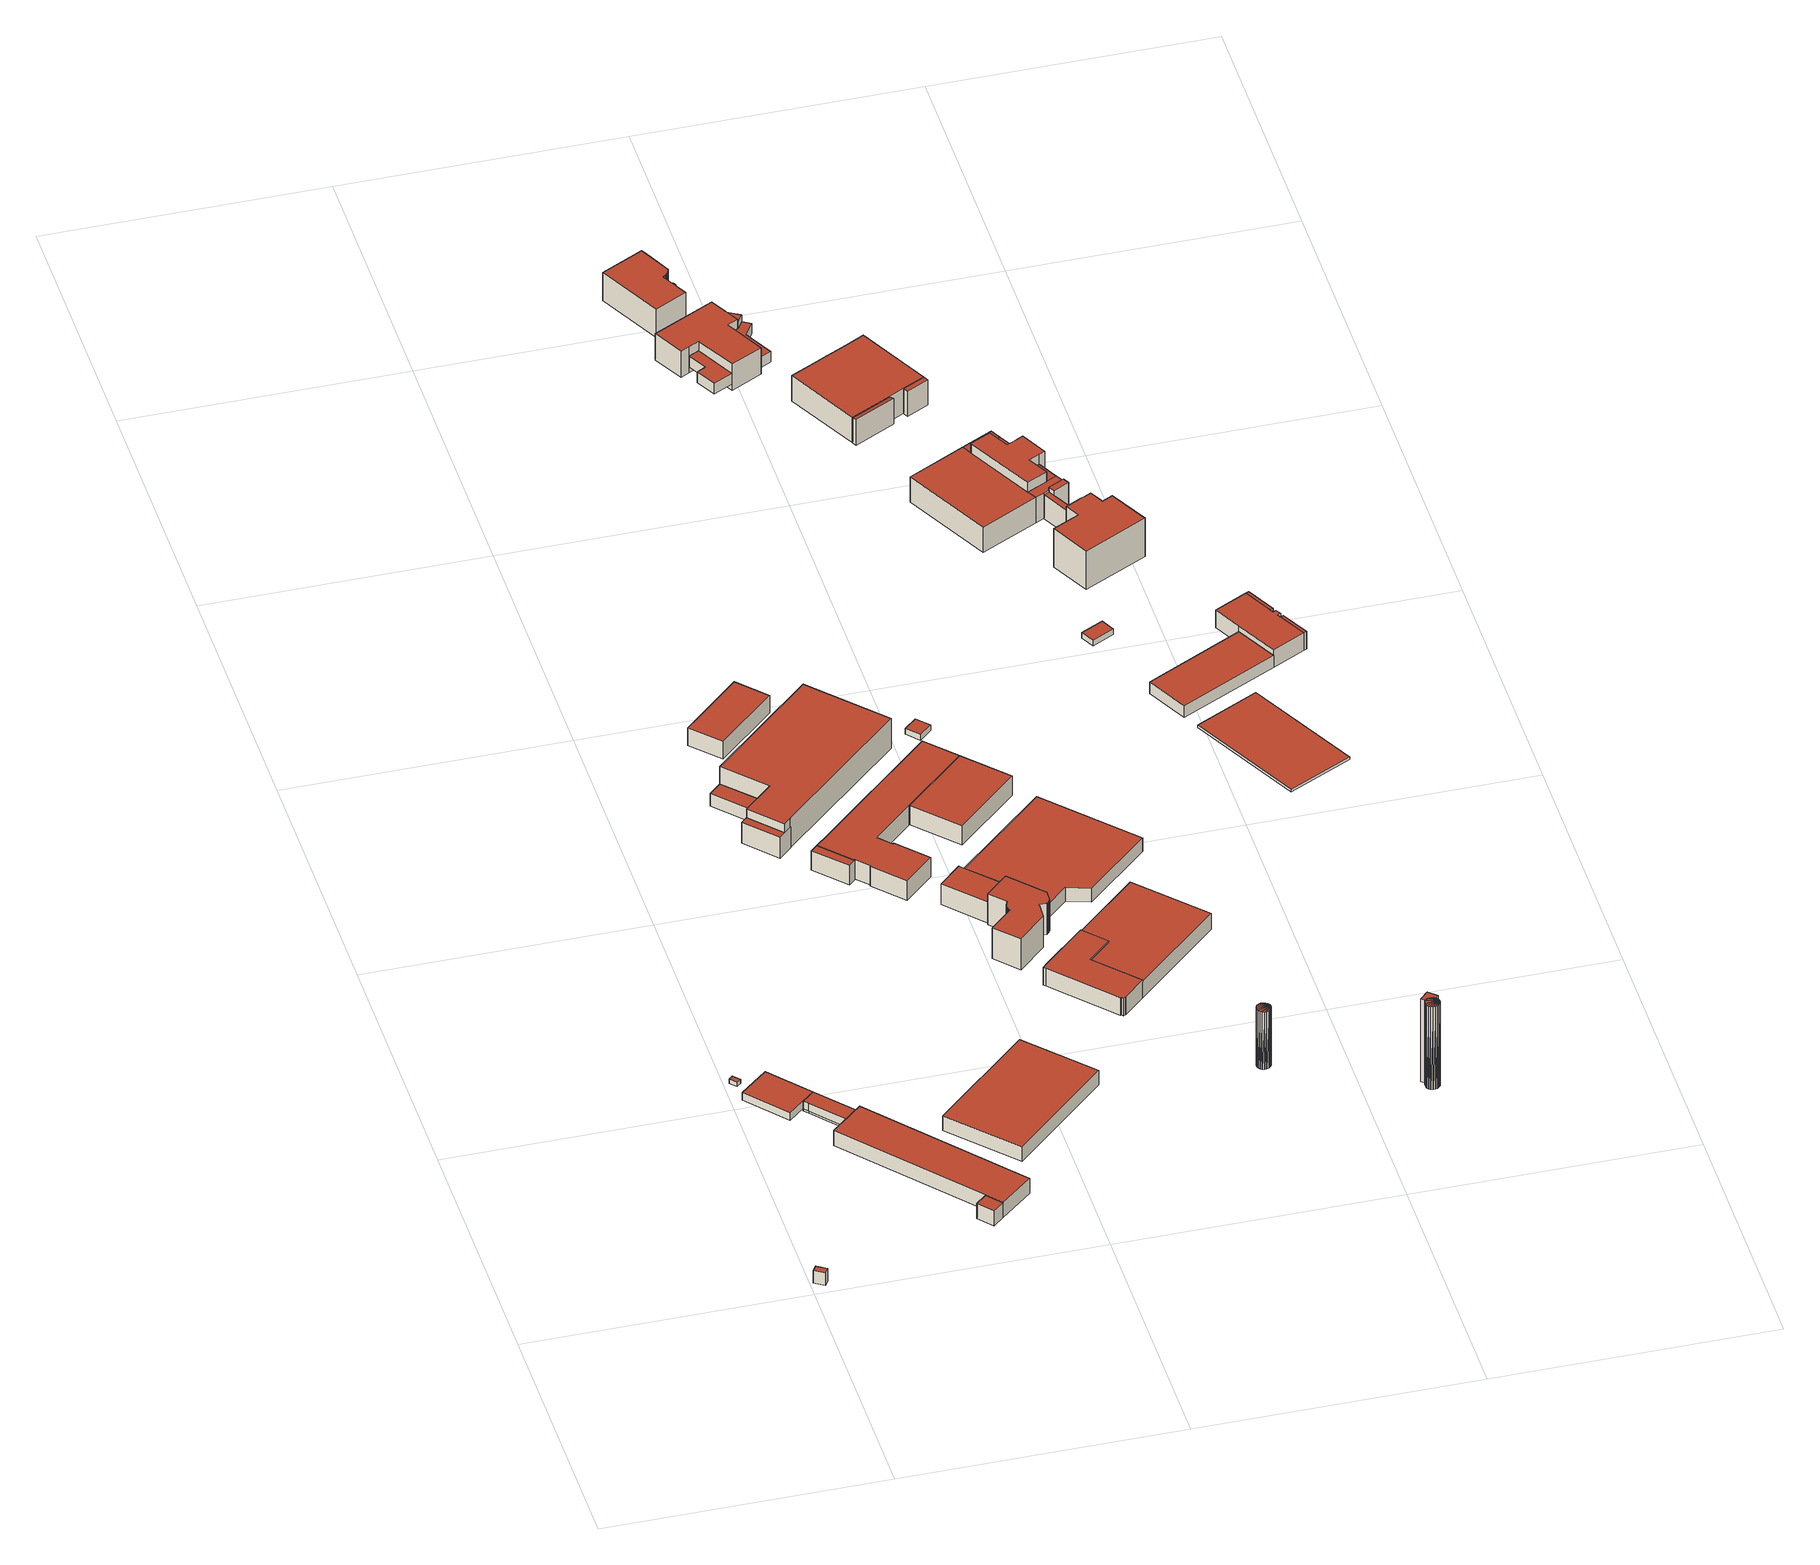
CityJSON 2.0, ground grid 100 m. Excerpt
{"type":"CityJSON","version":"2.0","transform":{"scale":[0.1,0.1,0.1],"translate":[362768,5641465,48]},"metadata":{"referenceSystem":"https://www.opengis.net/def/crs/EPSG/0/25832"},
"CityObjects":{
"building1":{"type":"Building","attributes":{"Geometrietyp2DReferenz":"3000","Gemeindeschluessel":"05315000","function":"31001_2000","roofType":"1000","measuredHeight":5.19,"storeysAboveGround":1},"address":[{"country":"Germany","locality":"Köln","thoroughfareNumber":"3","thoroughfareName":"August-Horch-Str."}],"geometry":[{"type":"Solid","lod":"2","boundaries":[[[[0,1,2,3]],[[4,5,1,0]],[[6,7,5,4]],[[3,2,7,6]],[[4,0,3,6]],[[1,5,7,2]]]],"semantics":{"surfaces":[{"type":"WallSurface"},{"type":"RoofSurface"},{"type":"GroundSurface"}],"values":[[0,0,0,0,1,2]]}}]},
"building2":{"type":"Building","attributes":{"Geometrietyp2DReferenz":"3000","Gemeindeschluessel":"05315000","function":"31001_2523","roofType":"1000","measuredHeight":1.72},"address":[{"country":"Germany","locality":"Köln","thoroughfareNumber":"3","thoroughfareName":"August-Horch-Str."}],"geometry":[{"type":"Solid","lod":"2","boundaries":[[[[8,9,10,11]],[[12,13,9,8]],[[14,15,13,12]],[[11,10,15,14]],[[12,8,11,14]],[[9,13,15,10]]]],"semantics":{"surfaces":[{"type":"WallSurface"},{"type":"RoofSurface"},{"type":"GroundSurface"}],"values":[[0,0,0,0,1,2]]}}]},
"building3":{"type":"Building","attributes":{"Geometrietyp2DReferenz":"3000","Gemeindeschluessel":"05315000","function":"31001_2020","roofType":"1000","measuredHeight":3.21,"storeysAboveGround":1},"address":[{"country":"Germany","locality":"Köln","thoroughfareNumber":"3","thoroughfareName":"August-Horch-Str."}],"geometry":[{"type":"Solid","lod":"2","boundaries":[[[[16,17,18,19]],[[20,21,17,16]],[[22,23,21,20]],[[24,25,23,22]],[[19,18,25,24]],[[22,20,16,19,24]],[[17,21,23,25,18]]]],"semantics":{"surfaces":[{"type":"WallSurface"},{"type":"RoofSurface"},{"type":"GroundSurface"}],"values":[[0,0,0,0,0,1,2]]}}]},
"building4":{"type":"Building","attributes":{"Geometrietyp2DReferenz":"3000","Gemeindeschluessel":"05315000","function":"51009_1610","roofType":"1000","measuredHeight":3.18},"geometry":[{"type":"Solid","lod":"2","boundaries":[[[[26,27,17,16]],[[28,29,27,26]],[[30,31,29,28]],[[20,21,31,30]],[[16,17,21,20]],[[30,28,26,16,20]],[[27,29,31,21,17]]]],"semantics":{"surfaces":[{"type":"WallSurface"},{"type":"RoofSurface"},{"type":"GroundSurface"}],"values":[[0,0,0,0,0,1,2]]}}]},
"building5":{"type":"Building","attributes":{"Gemeindeschluessel":"05315000","Geometrietyp2DReferenz":"3000","function":"31001_2143"},"address":[{"country":"Germany","locality":"Köln","thoroughfareNumber":"3","thoroughfareName":"August-Horch-Str."}],"children":["building5-1","building5-2","building5-3"]},
"building5-1":{"type":"BuildingPart","attributes":{"roofType":"1000","measuredHeight":6.26,"storeysAboveGround":1},"parents":["building5"],"geometry":[{"type":"MultiSurface","lod":"2","boundaries":[[[32,33,34,35]],[[36,37,38,39]],[[40,41,37,36]],[[35,34,42,43]],[[40,36,39,32,35,43]],[[33,38,37,41,42,34]],[[32,39,26,28]],[[38,33,28,26]],[[40,43,44,45]],[[42,41,45,44]]],"semantics":{"surfaces":[{"type":"WallSurface"},{"type":"RoofSurface"},{"type":"GroundSurface"},{"type":"ClosureSurface"}],"values":[0,0,0,0,1,2,0,3,0,3]}}]},
"building5-2":{"type":"BuildingPart","attributes":{"roofType":"1000","measuredHeight":4.04,"storeysAboveGround":1},"parents":["building5"],"geometry":[{"type":"Solid","lod":"2","boundaries":[[[[20,46,47,30]],[[16,48,46,20]],[[26,38,48,16]],[[30,47,33,28]],[[26,16,20,30,28]],[[46,48,38,33,47]],[[26,28,33,38]]]],"semantics":{"surfaces":[{"type":"WallSurface"},{"type":"RoofSurface"},{"type":"GroundSurface"},{"type":"ClosureSurface"}],"values":[[0,0,0,0,1,2,3]]}}]},
"building5-3":{"type":"BuildingPart","attributes":{"roofType":"1000","measuredHeight":6.13,"storeysAboveGround":1},"parents":["building5"],"geometry":[{"type":"Solid","lod":"2","boundaries":[[[[44,42,49,50]],[[51,52,41,45]],[[50,49,52,51]],[[45,44,50,51]],[[42,41,52,49]],[[44,45,41,42]]]],"semantics":{"surfaces":[{"type":"WallSurface"},{"type":"RoofSurface"},{"type":"GroundSurface"},{"type":"ClosureSurface"}],"values":[[0,0,0,1,2,3]]}}]},
"building6":{"type":"Building","attributes":{"Geometrietyp2DReferenz":"3000","Gemeindeschluessel":"05315000","function":"31001_2010","roofType":"9999","measuredHeight":6,"storeysAboveGround":1},"address":[{"country":"Germany","locality":"Köln","thoroughfareNumber":"1","thoroughfareName":"August-Horch-Str."}],"geometry":[{"type":"Solid","lod":"2","boundaries":[[[[53,54,55,56]],[[54,57,58,55]],[[53,59,57,54]],[[56,60,59,53]],[[55,58,60,56]],[[57,59,60,58]]]],"semantics":{"surfaces":[{"type":"RoofSurface"},{"type":"WallSurface"},{"type":"GroundSurface"}],"values":[[0,1,1,1,1,2]]}}]},
"building7":{"type":"Building","attributes":{"Geometrietyp2DReferenz":"3000","Gemeindeschluessel":"05315000","function":"51009_1610","roofType":"1000","measuredHeight":5.2},"geometry":[{"type":"Solid","lod":"2","boundaries":[[[[61,62,63,64]],[[65,66,62,61]],[[67,68,66,65]],[[64,63,68,67]],[[65,61,64,67]],[[62,66,68,63]]]],"semantics":{"surfaces":[{"type":"WallSurface"},{"type":"RoofSurface"},{"type":"GroundSurface"}],"values":[[0,0,0,0,1,2]]}}]},
"building8":{"type":"Building","attributes":{"Geometrietyp2DReferenz":"3000","Gemeindeschluessel":"05315000","function":"31001_2010","roofType":"1000","measuredHeight":7.33,"storeysAboveGround":2},"address":[{"country":"Germany","locality":"Köln","thoroughfareNumber":"6a","thoroughfareName":"August-Horch-Str."}],"geometry":[{"type":"Solid","lod":"2","boundaries":[[[[69,70,71,72]],[[73,74,70,69]],[[75,76,74,73]],[[72,71,76,75]],[[73,69,72,75]],[[70,74,76,71]]]],"semantics":{"surfaces":[{"type":"WallSurface"},{"type":"RoofSurface"},{"type":"GroundSurface"}],"values":[[0,0,0,0,1,2]]}}]},
"building9":{"type":"Building","attributes":{"Gemeindeschluessel":"05315000","Geometrietyp2DReferenz":"3000","function":"31001_2050"},"address":[{"country":"Germany","locality":"Köln","thoroughfareNumber":"6","thoroughfareName":"August-Horch-Str."}],"children":["building9-1","building9-2"]},
"building9-1":{"type":"BuildingPart","attributes":{"roofType":"1000","measuredHeight":12.37,"storeysAboveGround":3},"parents":["building9"],"geometry":[{"type":"MultiSurface","lod":"2","boundaries":[[[77,62,78,79]],[[80,63,62,77]],[[81,82,63,80]],[[83,84,82,81]],[[85,86,84,83]],[[85,83,81,80,77,79,87,88]],[[78,62,63,82,84,86,89,90]],[[91,92,78,90]],[[87,79,93,94]],[[94,93,92,91]],[[95,96,89,86]],[[85,88,97,98]],[[98,97,96,95]],[[96,91,90,89]],[[88,87,94,97]],[[97,94,91,96]]],"semantics":{"surfaces":[{"type":"WallSurface"},{"type":"RoofSurface"},{"type":"GroundSurface"},{"type":"ClosureSurface"}],"values":[0,0,0,0,0,1,2,0,0,3,0,0,3,0,0,3]}}]},
"building9-2":{"type":"BuildingPart","attributes":{"roofType":"1000","measuredHeight":8.78,"storeysAboveGround":3},"address":[{"country":"Germany","locality":"Köln","thoroughfareNumber":"6","thoroughfareName":"August-Horch-Str."}],"parents":["building9"],"geometry":[{"type":"Solid","lod":"2","boundaries":[[[[99,100,95,98]],[[101,102,100,99]],[[103,104,102,101]],[[93,92,104,103]],[[101,99,98,97,94,93,103]],[[91,96,95,100,102,104,92]],[[93,94,91,92]],[[94,97,96,91]],[[97,98,95,96]]]],"semantics":{"surfaces":[{"type":"WallSurface"},{"type":"RoofSurface"},{"type":"GroundSurface"},{"type":"ClosureSurface"}],"values":[[0,0,0,0,1,2,3,3,3]]}}]},
"building10":{"type":"Building","attributes":{"Gemeindeschluessel":"05315000","Geometrietyp2DReferenz":"3000","function":"31001_2051"},"address":[{"country":"Germany","locality":"Köln","thoroughfareNumber":"4a","thoroughfareName":"August-Horch-Str."}],"children":["building10-1","building10-2"]},
"building10-1":{"type":"BuildingPart","attributes":{"roofType":"1000","measuredHeight":8.12,"storeysAboveGround":2},"parents":["building10"],"geometry":[{"type":"Solid","lod":"2","boundaries":[[[[105,106,107,108]],[[109,110,106,105]],[[111,112,110,109]],[[113,114,115,116]],[[117,118,114,113]],[[119,120,118,117]],[[121,122,120,119]],[[123,124,122,121]],[[125,126,124,123]],[[127,128,126,125]],[[129,130,128,127]],[[108,107,130,129]],[[127,125,123,121,119,117,113,116,131,111,109,105,108,129]],[[106,110,112,132,115,114,118,120,122,124,126,128,130,107]],[[111,131,132,112]],[[131,116,115,132]]]],"semantics":{"surfaces":[{"type":"WallSurface"},{"type":"RoofSurface"},{"type":"GroundSurface"},{"type":"ClosureSurface"}],"values":[[0,0,0,0,0,0,0,0,0,0,0,0,1,2,3,3]]}}]},
"building10-2":{"type":"BuildingPart","attributes":{"roofType":"1000","measuredHeight":8.08,"storeysAboveGround":2},"address":[{"country":"Germany","locality":"Köln","thoroughfareNumber":"4a","thoroughfareName":"August-Horch-Str."}],"parents":["building10"],"geometry":[{"type":"Solid","lod":"2","boundaries":[[[[116,115,133,134]],[[135,136,112,111]],[[137,138,136,135]],[[139,140,138,137]],[[134,133,140,139]],[[137,135,111,131,116,134,139]],[[115,132,112,136,138,140,133]],[[116,131,132,115]],[[131,111,112,132]]]],"semantics":{"surfaces":[{"type":"WallSurface"},{"type":"RoofSurface"},{"type":"GroundSurface"},{"type":"ClosureSurface"}],"values":[[0,0,0,0,0,1,2,3,3]]}}]},
"building11":{"type":"Building","attributes":{"Gemeindeschluessel":"05315000","Geometrietyp2DReferenz":"3000","function":"31001_2050"},"address":[{"country":"Germany","locality":"Köln","thoroughfareNumber":"4","thoroughfareName":"August-Horch-Str."}],"children":["building11-1","building11-2"]},
"building11-1":{"type":"BuildingPart","attributes":{"roofType":"1000","measuredHeight":12.77,"storeysAboveGround":3},"parents":["building11"],"geometry":[{"type":"MultiSurface","lod":"2","boundaries":[[[141,142,143,144]],[[145,146,142,141]],[[147,148,146,145]],[[149,150,148,147]],[[151,152,150,149]],[[153,154,155,156]],[[157,158,154,153]],[[159,160,158,157]],[[161,162,160,159]],[[163,164,162,161]],[[165,166,164,163]],[[167,168,166,165]],[[169,170,168,167]],[[171,172,170,169]],[[173,174,172,171]],[[175,176,174,173]],[[177,178,176,175]],[[179,180,178,177]],[[181,182,180,179]],[[183,184,182,181]],[[179,177,175,173,171,169,167,165,163,161,159,157,153,156,151,149,147,145,141,144,185,186,187,188,189,183,181]],[[190,191,192,193,194,143,142,146,148,150,152,155,154,158,160,162,164,166,168,170,172,174,176,178,180,182,184]],[[189,190,184,183]],[[188,191,190,189]],[[187,192,191,188]],[[186,193,192,187]],[[185,194,193,186]],[[144,143,194,185]],[[195,196,155,152]],[[151,156,197,198]],[[196,195,198,197]]],"semantics":{"surfaces":[{"type":"WallSurface"},{"type":"RoofSurface"},{"type":"GroundSurface"},{"type":"ClosureSurface"}],"values":[0,0,0,0,0,0,0,0,0,0,0,0,0,0,0,0,0,0,0,0,1,2,0,0,0,0,0,0,0,0,3]}}]},
"building11-2":{"type":"BuildingPart","attributes":{"roofType":"1000","measuredHeight":8.67,"storeysAboveGround":3},"address":[{"country":"Germany","locality":"Köln","thoroughfareNumber":"4","thoroughfareName":"August-Horch-Str."}],"parents":["building11"],"geometry":[{"type":"Solid","lod":"2","boundaries":[[[[199,200,201,202]],[[197,196,200,199]],[[203,204,195,198]],[[202,201,204,203]],[[198,197,199,202,203]],[[200,196,195,204,201]],[[197,198,195,196]]]],"semantics":{"surfaces":[{"type":"WallSurface"},{"type":"RoofSurface"},{"type":"GroundSurface"},{"type":"ClosureSurface"}],"values":[[0,0,0,0,1,2,3]]}}]},
"building12":{"type":"Building","attributes":{"Geometrietyp2DReferenz":"3000","Gemeindeschluessel":"05315000","function":"31001_2000","roofType":"1000","measuredHeight":8,"storeysAboveGround":1},"address":[{"country":"Germany","locality":"Köln","thoroughfareNumber":"4a","thoroughfareName":"August-Horch-Str."}],"geometry":[{"type":"Solid","lod":"2","boundaries":[[[[205,206,207,117]],[[208,209,206,205]],[[119,210,209,208]],[[117,207,210,119]],[[208,205,117,119]],[[206,209,210,207]]]],"semantics":{"surfaces":[{"type":"WallSurface"},{"type":"RoofSurface"},{"type":"GroundSurface"}],"values":[[0,0,0,0,1,2]]}}]},
"building13":{"type":"Building","attributes":{"Gemeindeschluessel":"05315000","Geometrietyp2DReferenz":"3000","function":"31001_2140"},"address":[{"country":"Germany","locality":"Köln","thoroughfareNumber":"2","thoroughfareName":"August-Horch-Str."}],"children":["building13-1","building13-2"]},
"building13-1":{"type":"BuildingPart","attributes":{"roofType":"1000","measuredHeight":6.85,"storeysAboveGround":1},"parents":["building13"],"geometry":[{"type":"MultiSurface","lod":"2","boundaries":[[[211,212,213,214]],[[215,216,212,211]],[[217,218,216,215]],[[215,211,214,219,220,217]],[[221,213,212,216,218,222]],[[223,224,221,222]],[[220,219,224,223]],[[224,225,213,221]],[[219,214,225,224]],[[226,223,222,218]],[[217,220,223,226]]],"semantics":{"surfaces":[{"type":"WallSurface"},{"type":"RoofSurface"},{"type":"GroundSurface"},{"type":"ClosureSurface"}],"values":[0,0,0,1,2,0,3,0,3,0,3]}}]},
"building13-2":{"type":"BuildingPart","attributes":{"roofType":"1000","measuredHeight":7.3,"storeysAboveGround":1},"address":[{"country":"Germany","locality":"Köln","thoroughfareNumber":"2","thoroughfareName":"August-Horch-Str."}],"parents":["building13"],"geometry":[{"type":"MultiSurface","lod":"2","boundaries":[[[227,228,229,230]],[[231,225,228,227]],[[232,233,226,234]],[[235,236,233,232]],[[237,238,236,235]],[[239,240,238,237]],[[241,242,240,239]],[[243,244,242,241]],[[245,246,244,243]],[[247,248,246,245]],[[230,229,248,247]],[[245,243,241,239,237,235,232,234,249,250,231,227,230,247]],[[228,225,224,223,226,233,236,238,240,242,244,246,248,229]],[[231,250,219,214]],[[224,225,214,219]],[[250,249,220,219]],[[223,224,219,220]],[[249,234,217,220]],[[226,223,220,217]]],"semantics":{"surfaces":[{"type":"WallSurface"},{"type":"RoofSurface"},{"type":"GroundSurface"},{"type":"ClosureSurface"}],"values":[0,0,0,0,0,0,0,0,0,0,0,1,2,0,3,0,3,0,3]}}]},
"building14":{"type":"Building","attributes":{"Geometrietyp2DReferenz":"3000","Gemeindeschluessel":"05315000","function":"31001_2143","roofType":"1000","measuredHeight":5.71,"storeysAboveGround":1},"address":[{"country":"Germany","locality":"Köln","thoroughfareNumber":"4","thoroughfareName":"August-Horch-Str."}],"geometry":[{"type":"Solid","lod":"2","boundaries":[[[[251,252,253,254]],[[255,256,252,251]],[[257,258,256,255]],[[259,260,258,257]],[[261,262,260,259]],[[263,264,262,261]],[[254,253,264,263]],[[261,259,257,255,251,254,263]],[[252,256,258,260,262,264,253]]]],"semantics":{"surfaces":[{"type":"WallSurface"},{"type":"RoofSurface"},{"type":"GroundSurface"}],"values":[[0,0,0,0,0,0,0,1,2]]}}]},
"building15":{"type":"Building","attributes":{"Geometrietyp2DReferenz":"3000","Gemeindeschluessel":"05315000","function":"31001_2463","roofType":"1000","measuredHeight":2.37,"storeysAboveGround":1},"address":[{"country":"Germany","locality":"Köln","thoroughfareNumber":"6","thoroughfareName":"August-Horch-Str."}],"geometry":[{"type":"Solid","lod":"2","boundaries":[[[[265,266,267,268]],[[269,270,266,265]],[[271,272,270,269]],[[268,267,272,271]],[[269,265,268,271]],[[266,270,272,267]]]],"semantics":{"surfaces":[{"type":"WallSurface"},{"type":"RoofSurface"},{"type":"GroundSurface"}],"values":[[0,0,0,0,1,2]]}}]},
"building16":{"type":"Building","attributes":{"Geometrietyp2DReferenz":"3000","Gemeindeschluessel":"05315000","function":"51002_1250","roofType":"1000","measuredHeight":21.6},"geometry":[{"type":"Solid","lod":"2","boundaries":[[[[273,274,275,276]],[[277,278,274,273]],[[279,280,278,277]],[[276,275,280,279]],[[277,273,276,279]],[[274,278,280,275]]]],"semantics":{"surfaces":[{"type":"WallSurface"},{"type":"RoofSurface"},{"type":"GroundSurface"}],"values":[[0,0,0,0,1,2]]}}]},
"building17":{"type":"Building","attributes":{"Geometrietyp2DReferenz":"1000","Gemeindeschluessel":"05315000","function":"51002_1251","roofType":"1000","measuredHeight":23.83},"geometry":[{"type":"Solid","lod":"2","boundaries":[[[[281,282,283]],[[282,284,283]],[[285,286,281]],[[286,282,281]],[[287,288,285]],[[288,286,285]],[[289,290,287]],[[290,288,287]],[[291,292,289]],[[292,290,289]],[[293,294,291]],[[294,292,291]],[[295,296,293]],[[296,294,293]],[[297,298,295]],[[298,296,295]],[[299,300,297]],[[300,298,297]],[[301,302,299]],[[302,300,299]],[[303,304,301]],[[304,302,301]],[[305,306,303]],[[307,308,309]],[[306,304,303]],[[309,310,305]],[[310,306,305]],[[308,310,309]],[[311,312,307]],[[312,308,307]],[[313,314,311]],[[314,312,311]],[[315,316,313]],[[316,314,313]],[[317,318,315]],[[318,316,315]],[[319,320,317]],[[320,318,317]],[[283,284,319]],[[284,320,319]],[[284,282,320]],[[282,286,320]],[[286,288,320]],[[288,290,320]],[[290,292,320]],[[292,294,320]],[[294,296,320]],[[296,298,320]],[[298,300,320]],[[300,302,320]],[[302,304,320]],[[304,306,320]],[[306,310,320]],[[310,308,320]],[[308,312,320]],[[312,314,320]],[[314,316,320]],[[316,318,320]],[[281,283,285]],[[283,319,285]],[[319,317,285]],[[317,315,285]],[[315,313,285]],[[313,311,285]],[[311,307,285]],[[307,309,285]],[[309,305,285]],[[305,303,285]],[[303,301,285]],[[301,299,285]],[[299,297,285]],[[297,295,285]],[[295,293,285]],[[293,291,285]],[[291,289,285]],[[289,287,285]]]],"semantics":{"surfaces":[{"type":"WallSurface"},{"type":"GroundSurface"},{"type":"RoofSurface"}],"values":[[0,0,0,0,0,0,0,0,0,0,0,0,0,0,0,0,0,0,0,0,0,0,0,0,0,0,0,0,0,0,0,0,0,0,0,0,0,0,0,0,1,1,1,1,1,1,1,1,1,1,1,1,1,1,1,1,1,1,2,2,2,2,2,2,2,2,2,2,2,2,2,2,2,2,2,2]]}}]},
"building18":{"type":"Building","attributes":{"Gemeindeschluessel":"05315000","Geometrietyp2DReferenz":"3000","function":"31001_2020"},"address":[{"country":"Germany","locality":"Köln","thoroughfareNumber":"19","thoroughfareName":"Von-der-Wettern-Str."}],"children":["building18-1","building18-2"]},
"building18-1":{"type":"BuildingPart","attributes":{"roofType":"1000","measuredHeight":11.67,"storeysAboveGround":3},"parents":["building18"],"geometry":[{"type":"MultiSurface","lod":"2","boundaries":[[[321,322,323,324]],[[325,326,322,321]],[[327,328,326,325]],[[329,330,328,327]],[[331,332,333,334]],[[335,336,332,331]],[[324,323,336,335]],[[331,334,337,338,339,340,341,342,343,329,327,325,321,324,335]],[[322,326,328,330,344,345,346,347,348,349,350,333,332,336,323]],[[351,352,344,330]],[[329,343,353,354]],[[352,351,354,353]],[[352,355,345,344]],[[343,342,356,353]],[[355,352,353,356]],[[355,357,346,345]],[[342,341,358,356]],[[357,355,356,358]],[[357,359,347,346]],[[341,340,360,358]],[[359,357,358,360]],[[359,361,348,347]],[[340,339,362,360]],[[361,359,360,362]],[[361,363,349,348]],[[339,338,364,362]],[[363,361,362,364]],[[363,365,350,349]],[[338,337,366,364]],[[365,363,364,366]],[[365,367,333,350]],[[337,334,368,366]],[[367,365,366,368]]],"semantics":{"surfaces":[{"type":"WallSurface"},{"type":"RoofSurface"},{"type":"GroundSurface"},{"type":"ClosureSurface"}],"values":[0,0,0,0,0,0,0,1,2,0,0,3,0,0,3,0,0,3,0,0,3,0,0,3,0,0,3,0,0,3,0,0,3]}}]},
"building18-2":{"type":"BuildingPart","attributes":{"roofType":"1000","measuredHeight":3.19,"storeysAboveGround":3},"address":[{"country":"Germany","locality":"Köln","thoroughfareNumber":"19","thoroughfareName":"Von-der-Wettern-Str."}],"parents":["building18"],"geometry":[{"type":"Solid","lod":"2","boundaries":[[[[369,370,351,354]],[[371,372,370,369]],[[373,374,372,371]],[[375,376,374,373]],[[377,378,376,375]],[[379,380,378,377]],[[381,382,380,379]],[[383,384,382,381]],[[385,386,384,383]],[[387,388,386,385]],[[389,390,388,387]],[[391,392,390,389]],[[393,394,392,391]],[[395,396,394,393]],[[397,398,396,395]],[[368,367,398,397]],[[397,395,393,391,389,387,385,383,381,379,377,375,373,371,369,354,353,356,358,360,362,364,366,368]],[[363,361,359,357,355,352,351,370,372,374,376,378,380,382,384,386,388,390,392,394,396,398,367,365]],[[366,364,363,365]],[[364,362,361,363]],[[362,360,359,361]],[[360,358,357,359]],[[358,356,355,357]],[[356,353,352,355]],[[353,354,351,352]],[[368,366,365,367]]]],"semantics":{"surfaces":[{"type":"WallSurface"},{"type":"RoofSurface"},{"type":"GroundSurface"},{"type":"ClosureSurface"}],"values":[[0,0,0,0,0,0,0,0,0,0,0,0,0,0,0,0,1,2,3,3,3,3,3,3,3,3]]}}]},
"building19":{"type":"Building","attributes":{"Geometrietyp2DReferenz":"1000","Gemeindeschluessel":"05315000","function":"51002_1251","roofType":"1000","measuredHeight":34.4},"geometry":[{"type":"Solid","lod":"2","boundaries":[[[[399,400,401]],[[400,402,401]],[[403,404,399]],[[404,400,399]],[[405,406,403]],[[406,404,403]],[[407,408,405]],[[408,406,405]],[[409,410,407]],[[410,408,407]],[[411,412,409]],[[412,410,409]],[[413,414,411]],[[414,412,411]],[[415,416,413]],[[416,414,413]],[[417,418,415]],[[418,416,415]],[[419,420,417]],[[420,418,417]],[[421,422,419]],[[422,420,419]],[[423,424,421]],[[424,422,421]],[[425,426,423]],[[426,424,423]],[[427,428,425]],[[428,426,425]],[[429,430,427]],[[431,432,433]],[[430,428,427]],[[433,434,429]],[[434,430,429]],[[432,434,433]],[[435,436,431]],[[436,432,431]],[[437,438,435]],[[438,436,435]],[[401,402,437]],[[402,438,437]],[[402,400,438]],[[400,404,438]],[[404,406,438]],[[406,408,438]],[[408,410,438]],[[410,412,438]],[[412,414,438]],[[414,416,438]],[[416,418,438]],[[418,420,438]],[[420,422,438]],[[422,424,438]],[[424,426,438]],[[426,428,438]],[[428,430,438]],[[430,434,438]],[[434,432,438]],[[432,436,438]],[[399,401,403]],[[401,437,403]],[[437,435,403]],[[435,431,403]],[[431,433,403]],[[433,429,403]],[[429,427,403]],[[427,425,403]],[[425,423,403]],[[423,421,403]],[[421,419,403]],[[419,417,403]],[[417,415,403]],[[415,413,403]],[[413,411,403]],[[411,409,403]],[[409,407,403]],[[407,405,403]]]],"semantics":{"surfaces":[{"type":"WallSurface"},{"type":"GroundSurface"},{"type":"RoofSurface"}],"values":[[0,0,0,0,0,0,0,0,0,0,0,0,0,0,0,0,0,0,0,0,0,0,0,0,0,0,0,0,0,0,0,0,0,0,0,0,0,0,0,0,1,1,1,1,1,1,1,1,1,1,1,1,1,1,1,1,1,1,2,2,2,2,2,2,2,2,2,2,2,2,2,2,2,2,2,2]]}}]},
"building20":{"type":"Building","attributes":{"Geometrietyp2DReferenz":"3000","Gemeindeschluessel":"05315000","function":"51002_1250","roofType":"1000","measuredHeight":34.28},"geometry":[{"type":"Solid","lod":"2","boundaries":[[[[439,440,441,442]],[[443,444,440,439]],[[445,446,444,443]],[[442,441,446,445]],[[443,439,442,445]],[[440,444,446,441]]]],"semantics":{"surfaces":[{"type":"WallSurface"},{"type":"RoofSurface"},{"type":"GroundSurface"}],"values":[[0,0,0,0,1,2]]}}]},
"building21":{"type":"Building","attributes":{"Gemeindeschluessel":"05315000","Geometrietyp2DReferenz":"3000","function":"31001_2020"},"address":[{"country":"Germany","locality":"Köln","thoroughfareNumber":"17","thoroughfareName":"Von-der-Wettern-Str."}],"children":["building21-1","building21-2","building21-3","building21-4"]},
"building21-1":{"type":"BuildingPart","attributes":{"roofType":"1000","measuredHeight":10.84},"parents":["building21"],"geometry":[{"type":"MultiSurface","lod":"2","boundaries":[[[447,448,449,450]],[[451,452,448,447]],[[453,454,455,456]],[[457,458,454,453]],[[459,460,461,462]],[[463,464,460,459]],[[450,449,464,463]],[[459,462,465,457,453,456,466,467,451,447,450,463]],[[448,452,468,469,455,454,458,470,461,460,464,449]],[[471,472,468,452]],[[451,467,473,474]],[[472,471,474,473]],[[472,475,469,468]],[[467,466,476,477]],[[475,472,477,476]],[[475,478,455,469]],[[466,456,479,476]],[[478,475,476,479]],[[480,481,470,458]],[[457,465,482,483]],[[481,480,483,482]],[[481,484,461,470]],[[465,462,485,482]],[[484,481,482,485]]],"semantics":{"surfaces":[{"type":"WallSurface"},{"type":"RoofSurface"},{"type":"GroundSurface"},{"type":"ClosureSurface"}],"values":[0,0,0,0,0,0,0,1,2,0,0,3,0,0,3,0,0,3,0,0,3,0,0,3]}}]},
"building21-2":{"type":"BuildingPart","attributes":{"roofType":"1000","measuredHeight":7.03},"address":[{"country":"Germany","locality":"Köln","thoroughfareNumber":"17","thoroughfareName":"Von-der-Wettern-Str."}],"parents":["building21"],"geometry":[{"type":"MultiSurface","lod":"2","boundaries":[[[486,487,471,474]],[[488,489,487,486]],[[490,491,489,488]],[[492,490,488,486,474,473]],[[487,489,491,493,472,471]],[[490,492,494,495]],[[493,491,495,494]],[[492,473,477,494]],[[472,493,494,477]],[[473,474,471,472]]],"semantics":{"surfaces":[{"type":"WallSurface"},{"type":"RoofSurface"},{"type":"GroundSurface"},{"type":"ClosureSurface"}],"values":[0,0,0,1,2,0,3,0,3,3]}}]},
"building21-3":{"type":"BuildingPart","attributes":{"roofType":"1000","measuredHeight":4.3},"address":[{"country":"Germany","locality":"Köln","thoroughfareNumber":"17","thoroughfareName":"Von-der-Wettern-Str."}],"parents":["building21"],"geometry":[{"type":"Solid","lod":"2","boundaries":[[[[496,497,491,495]],[[498,499,497,496]],[[500,501,499,498]],[[502,503,501,500]],[[479,478,503,502]],[[502,500,498,496,495,494,477,476,479]],[[472,493,491,497,499,501,503,478,475]],[[476,477,472,475]],[[477,494,493,472]],[[494,495,491,493]],[[479,476,475,478]]]],"semantics":{"surfaces":[{"type":"WallSurface"},{"type":"RoofSurface"},{"type":"GroundSurface"},{"type":"ClosureSurface"}],"values":[[0,0,0,0,0,1,2,3,3,3,3]]}}]},
"building21-4":{"type":"BuildingPart","attributes":{"roofType":"1000","measuredHeight":4.36},"address":[{"country":"Germany","locality":"Köln","thoroughfareNumber":"17","thoroughfareName":"Von-der-Wettern-Str."}],"parents":["building21"],"geometry":[{"type":"Solid","lod":"2","boundaries":[[[[504,505,506,507]],[[485,484,505,504]],[[508,509,480,483]],[[507,506,509,508]],[[483,482,485,504,507,508]],[[505,484,481,480,509,506]],[[485,482,481,484]],[[482,483,480,481]]]],"semantics":{"surfaces":[{"type":"WallSurface"},{"type":"RoofSurface"},{"type":"GroundSurface"},{"type":"ClosureSurface"}],"values":[[0,0,0,0,1,2,3,3]]}}]},
"building22":{"type":"Building","attributes":{"Geometrietyp2DReferenz":"3000","Gemeindeschluessel":"05315000","function":"51009_1610","roofType":"3100","measuredHeight":3.39},"geometry":[{"type":"Solid","lod":"2","boundaries":[[[[510,511,512,513]],[[514,515,511,510]],[[516,517,515,514]],[[513,512,517,516]],[[510,518,514]],[[516,519,513]],[[513,519,518,510]],[[514,518,519,516]],[[511,515,517,512]]]],"semantics":{"surfaces":[{"type":"WallSurface"},{"type":"RoofSurface"},{"type":"GroundSurface"}],"values":[[0,0,0,0,0,0,1,1,2]]}}]},
"building23":{"type":"Building","attributes":{"Gemeindeschluessel":"05315000","Geometrietyp2DReferenz":"3000","function":"31001_2020"},"address":[{"country":"Germany","locality":"Köln","thoroughfareNumber":"15","thoroughfareName":"Von-der-Wettern-Str."}],"children":["building23-1","building23-2","building23-3"]},
"building23-1":{"type":"BuildingPart","attributes":{"roofType":"1000","measuredHeight":10.5,"storeysAboveGround":3},"parents":["building23"],"geometry":[{"type":"MultiSurface","lod":"2","boundaries":[[[520,521,522,523]],[[524,515,521,520]],[[525,511,515,524]],[[526,527,511,525]],[[528,529,527,526]],[[530,531,529,528]],[[532,533,531,530]],[[534,535,536,537]],[[532,530,528,526,525,524,520,523,534,537]],[[522,521,515,511,527,529,531,533,536,535]],[[534,523,538,539]],[[522,535,539,538]],[[537,536,533,532]]],"semantics":{"surfaces":[{"type":"WallSurface"},{"type":"RoofSurface"},{"type":"GroundSurface"},{"type":"ClosureSurface"}],"values":[0,0,0,0,0,0,0,0,1,2,0,3,3]}}]},
"building23-2":{"type":"BuildingPart","attributes":{"roofType":"2100","measuredHeight":10.77,"storeysAboveGround":3},"parents":["building23"],"geometry":[{"type":"Solid","lod":"2","boundaries":[[[[540,541,535,539]],[[542,543,541,540]],[[538,522,543,542]],[[540,539,538,542]],[[535,541,543,522]],[[538,539,535,522]]]],"semantics":{"surfaces":[{"type":"WallSurface"},{"type":"RoofSurface"},{"type":"GroundSurface"},{"type":"ClosureSurface"}],"values":[[0,0,0,1,2,3]]}}]},
"building23-3":{"type":"BuildingPart","attributes":{"roofType":"1000","measuredHeight":10.5,"storeysAboveGround":3},"parents":["building23"],"geometry":[{"type":"Solid","lod":"2","boundaries":[[[[544,545,533,532]],[[546,547,545,544]],[[537,536,547,546]],[[544,532,537,546]],[[533,545,547,536]],[[532,533,536,537]]]],"semantics":{"surfaces":[{"type":"WallSurface"},{"type":"RoofSurface"},{"type":"GroundSurface"},{"type":"ClosureSurface"}],"values":[[0,0,0,1,2,3]]}}]},
"building24":{"type":"Building","attributes":{"Geometrietyp2DReferenz":"3000","Gemeindeschluessel":"05315000","function":"31001_2463","roofType":"1000","measuredHeight":2.23,"storeysAboveGround":1},"address":[{"country":"Germany","locality":"Köln","thoroughfareNumber":"11","thoroughfareName":"Von-der-Wettern-Str."}],"geometry":[{"type":"Solid","lod":"2","boundaries":[[[[548,549,550,551]],[[552,553,549,548]],[[554,555,553,552]],[[551,550,555,554]],[[552,548,551,554]],[[549,553,555,550]]]],"semantics":{"surfaces":[{"type":"WallSurface"},{"type":"RoofSurface"},{"type":"GroundSurface"}],"values":[[0,0,0,0,1,2]]}}]},
"building25":{"type":"Building","attributes":{"Gemeindeschluessel":"05315000","Geometrietyp2DReferenz":"3000","function":"31001_2020"},"address":[{"country":"Germany","locality":"Köln","thoroughfareNumber":"13","thoroughfareName":"Von-der-Wettern-Str."}],"children":["building25-1","building25-2","building25-3","building25-4","building25-5","building25-6","building25-7"]},
"building25-1":{"type":"BuildingPart","attributes":{"roofType":"1000","measuredHeight":12.75,"storeysAboveGround":3},"parents":["building25"],"geometry":[{"type":"MultiSurface","lod":"2","boundaries":[[[556,557,558,559]],[[560,561,557,556]],[[562,563,561,560]],[[564,565,562,560,556,559,566,567,568,569,570]],[[571,572,573,558,557,561,563,574,575,576,577]],[[569,568,578,579]],[[571,577,579,578]],[[568,567,580,578]],[[572,571,578,580]],[[567,566,581,580]],[[573,572,580,581]],[[566,559,582,581]],[[558,573,581,582]],[[562,565,583,584]],[[574,563,584,583]],[[565,564,585,583]],[[575,574,583,585]],[[564,570,586,587]],[[576,575,587,586]],[[570,569,579,586]],[[577,576,586,579]]],"semantics":{"surfaces":[{"type":"WallSurface"},{"type":"RoofSurface"},{"type":"GroundSurface"},{"type":"ClosureSurface"}],"values":[0,0,0,1,2,0,3,0,3,0,3,0,3,0,3,0,3,0,3,0,3]}}]},
"building25-2":{"type":"BuildingPart","attributes":{"roofType":"1000","measuredHeight":10.49,"storeysAboveGround":3},"address":[{"country":"Germany","locality":"Köln","thoroughfareNumber":"13","thoroughfareName":"Von-der-Wettern-Str."}],"parents":["building25"],"geometry":[{"type":"MultiSurface","lod":"2","boundaries":[[[588,589,590,591]],[[592,593,594,595]],[[591,590,593,592]],[[595,586,579,588,591,592]],[[589,596,597,594,593,590]],[[596,589,588,579]],[[577,576,597,596]],[[579,586,576,577]],[[594,597,586,595]]],"semantics":{"surfaces":[{"type":"WallSurface"},{"type":"RoofSurface"},{"type":"GroundSurface"},{"type":"ClosureSurface"}],"values":[0,0,0,1,2,3,0,3,3]}}]},
"building25-3":{"type":"BuildingPart","attributes":{"roofType":"1000","measuredHeight":10.47,"storeysAboveGround":3},"parents":["building25"],"geometry":[{"type":"MultiSurface","lod":"2","boundaries":[[[598,599,589,588]],[[600,601,599,598]],[[600,598,588,579,578]],[[589,599,601,602,596]],[[579,588,589,596]],[[600,578,602,601]],[[571,577,596,602]],[[578,579,577,571]]],"semantics":{"surfaces":[{"type":"WallSurface"},{"type":"RoofSurface"},{"type":"GroundSurface"},{"type":"ClosureSurface"}],"values":[0,0,1,2,3,3,0,3]}}]},
"building25-4":{"type":"BuildingPart","attributes":{"roofType":"1000","measuredHeight":10.45,"storeysAboveGround":3},"parents":["building25"],"geometry":[{"type":"MultiSurface","lod":"2","boundaries":[[[595,594,603,604]],[[605,606,607,608]],[[609,610,606,605]],[[604,603,611,612]],[[609,605,608,587,586,595,604,612]],[[594,597,613,607,606,610,611,603]],[[595,586,597,594]],[[576,575,613,597]],[[586,587,575,576]],[[587,608,614,585]],[[607,613,585,614]],[[609,612,611,610]]],"semantics":{"surfaces":[{"type":"WallSurface"},{"type":"RoofSurface"},{"type":"GroundSurface"},{"type":"ClosureSurface"}],"values":[0,0,0,0,1,2,3,0,3,0,3,3]}}]},
"building25-5":{"type":"BuildingPart","attributes":{"roofType":"1000","measuredHeight":10.41,"storeysAboveGround":3},"parents":["building25"],"geometry":[{"type":"MultiSurface","lod":"2","boundaries":[[[614,607,615,584]],[[584,583,585,614]],[[616,615,607,613]],[[575,574,616,613]],[[585,583,574,575]],[[574,563,615,616]],[[583,584,563,574]],[[614,585,613,607]]],"semantics":{"surfaces":[{"type":"WallSurface"},{"type":"RoofSurface"},{"type":"GroundSurface"},{"type":"ClosureSurface"}],"values":[0,1,2,0,3,0,3,3]}}]},
"building25-6":{"type":"BuildingPart","attributes":{"roofType":"1000","measuredHeight":10.51,"storeysAboveGround":3},"parents":["building25"],"geometry":[{"type":"MultiSurface","lod":"2","boundaries":[[[582,617,601,600]],[[582,600,578,580,581]],[[602,601,617,618,619]],[[572,571,602,619]],[[580,578,571,572]],[[601,602,578,600]],[[558,573,618,617]],[[582,581,573,558]],[[573,572,619,618]],[[581,580,572,573]]],"semantics":{"surfaces":[{"type":"WallSurface"},{"type":"RoofSurface"},{"type":"GroundSurface"},{"type":"ClosureSurface"}],"values":[0,1,2,0,3,3,0,3,0,3]}}]},
"building25-7":{"type":"BuildingPart","attributes":{"roofType":"1000","measuredHeight":11.77,"storeysAboveGround":3},"parents":["building25"],"geometry":[{"type":"MultiSurface","lod":"2","boundaries":[[[620,621,610,622]],[[623,624,621,620]],[[625,611,624,623]],[[620,622,625,623]],[[610,621,624,611]],[[625,622,609,612]],[[610,611,612,609]]],"semantics":{"surfaces":[{"type":"WallSurface"},{"type":"RoofSurface"},{"type":"GroundSurface"},{"type":"ClosureSurface"}],"values":[0,0,0,1,2,0,3]}}]},
"building26":{"type":"Building","attributes":{"Geometrietyp2DReferenz":"3000","Gemeindeschluessel":"05315000","function":"31001_2143","roofType":"1000","measuredHeight":4.96,"storeysAboveGround":1},"address":[{"country":"Germany","locality":"Köln","thoroughfareNumber":"9","thoroughfareName":"Von-der-Wettern-Str."}],"geometry":[{"type":"Solid","lod":"2","boundaries":[[[[626,627,628,629]],[[630,631,627,626]],[[632,633,631,630]],[[629,628,633,632]],[[630,626,629,632]],[[627,631,633,628]]]],"semantics":{"surfaces":[{"type":"WallSurface"},{"type":"RoofSurface"},{"type":"GroundSurface"}],"values":[[0,0,0,0,1,2]]}}]},
"building27":{"type":"Building","attributes":{"Geometrietyp2DReferenz":"3000","Gemeindeschluessel":"05315000","function":"31001_2120","roofType":"1000","measuredHeight":1.05,"storeysAboveGround":1},"address":[{"country":"Germany","locality":"Köln","thoroughfareNumber":"3","thoroughfareName":"Von-der-Wettern-Str."},{"country":"Germany","locality":"Köln","thoroughfareNumber":"5","thoroughfareName":"Von-der-Wettern-Str."}],"geometry":[{"type":"Solid","lod":"2","boundaries":[[[[634,635,636,637]],[[638,639,635,634]],[[640,641,639,638]],[[637,636,641,640]],[[638,634,637,640]],[[635,639,641,636]]]],"semantics":{"surfaces":[{"type":"WallSurface"},{"type":"RoofSurface"},{"type":"GroundSurface"}],"values":[[0,0,0,0,1,2]]}}]},
"building28":{"type":"Building","attributes":{"Gemeindeschluessel":"05315000","Geometrietyp2DReferenz":"3000","function":"31001_2020"},"address":[{"country":"Germany","locality":"Köln","thoroughfareNumber":"11","thoroughfareName":"Von-der-Wettern-Str."}],"children":["building28-1","building28-2"]},
"building28-1":{"type":"BuildingPart","attributes":{"roofType":"1000","measuredHeight":15.89,"storeysAboveGround":4},"parents":["building28"],"geometry":[{"type":"MultiSurface","lod":"2","boundaries":[[[642,643,644,645]],[[646,647,643,642]],[[648,649,647,646]],[[650,651,652,653]],[[654,655,651,650]],[[656,657,655,654]],[[658,659,657,656]],[[660,661,659,658]],[[645,644,661,660]],[[658,656,654,650,653,648,646,642,645,660]],[[643,647,649,652,651,655,657,659,661,644]],[[648,653,662,663]],[[652,649,663,662]]],"semantics":{"surfaces":[{"type":"WallSurface"},{"type":"RoofSurface"},{"type":"GroundSurface"},{"type":"ClosureSurface"}],"values":[0,0,0,0,0,0,0,0,0,1,2,0,3]}}]},
"building28-2":{"type":"BuildingPart","attributes":{"roofType":"1000","measuredHeight":9.97,"storeysAboveGround":4},"address":[{"country":"Germany","locality":"Köln","thoroughfareNumber":"11","thoroughfareName":"Von-der-Wettern-Str."}],"parents":["building28"],"geometry":[{"type":"MultiSurface","lod":"2","boundaries":[[[664,665,666,667]],[[662,668,665,664]],[[669,670,671,663]],[[667,666,670,669]],[[663,662,664,667,669]],[[665,668,671,670,666]],[[652,649,671,668]],[[662,663,649,652]]],"semantics":{"surfaces":[{"type":"WallSurface"},{"type":"RoofSurface"},{"type":"GroundSurface"},{"type":"ClosureSurface"}],"values":[0,0,0,0,1,2,0,3]}}]},
"building29":{"type":"Building","attributes":{"Gemeindeschluessel":"05315000","Geometrietyp2DReferenz":"3000","function":"31001_2020"},"address":[{"country":"Germany","locality":"Köln","thoroughfareNumber":"9","thoroughfareName":"Von-der-Wettern-Str."}],"children":["building29-1","building29-2","building29-3"]},
"building29-1":{"type":"BuildingPart","attributes":{"roofType":"1000","measuredHeight":7.32,"storeysAboveGround":2},"parents":["building29"],"geometry":[{"type":"Solid","lod":"2","boundaries":[[[[672,673,674,675]],[[676,677,673,672]],[[678,679,677,676]],[[680,681,679,678]],[[682,627,683,684]],[[685,628,627,682]],[[686,687,628,685]],[[688,689,687,686]],[[675,674,690,691]],[[688,686,685,682,684,680,678,676,672,675,691]],[[673,677,679,681,683,627,628,687,689,690,674]],[[684,683,681,680]],[[691,690,689,688]]]],"semantics":{"surfaces":[{"type":"WallSurface"},{"type":"RoofSurface"},{"type":"GroundSurface"},{"type":"ClosureSurface"}],"values":[[0,0,0,0,0,0,0,0,0,1,2,3,3]]}}]},
"building29-2":{"type":"BuildingPart","attributes":{"roofType":"1000","measuredHeight":7.32,"storeysAboveGround":2},"parents":["building29"],"geometry":[{"type":"Solid","lod":"2","boundaries":[[[[692,693,689,688]],[[694,695,693,692]],[[691,690,695,694]],[[694,692,688,691]],[[693,695,690,689]],[[688,689,690,691]]]],"semantics":{"surfaces":[{"type":"WallSurface"},{"type":"RoofSurface"},{"type":"GroundSurface"},{"type":"ClosureSurface"}],"values":[[0,0,0,1,2,3]]}}]},
"building29-3":{"type":"BuildingPart","attributes":{"roofType":"1000","measuredHeight":7.32,"storeysAboveGround":2},"parents":["building29"],"geometry":[{"type":"Solid","lod":"2","boundaries":[[[[696,697,681,680]],[[698,699,697,696]],[[684,683,699,698]],[[698,696,680,684]],[[697,699,683,681]],[[680,681,683,684]]]],"semantics":{"surfaces":[{"type":"WallSurface"},{"type":"RoofSurface"},{"type":"GroundSurface"},{"type":"ClosureSurface"}],"values":[[0,0,0,1,2,3]]}}]}
},
"vertices":[
[52,22,85],[52,22,33],[16,43,33],[16,43,85],[39,0,85],[39,0,33],[3,22,85],[3,22,33],
[48,1097,46],[48,1097,29],[27,1120,29],[27,1120,46],[34,1084,46],[34,1084,29],[13,1107,46],[13,1107,29],
[255,955,60],[255,955,28],[132,1098,28],[132,1098,60],[211,917,60],[211,917,28],[154,868,60],[154,868,28],[31,1012,60],[31,1012,28],
[375,816,60],[375,816,28],[331,778,60],[331,778,28],[225,901,60],[225,901,28],
[331,778,82],[331,778,19],[259,717,19],[259,717,82],[810,307,82],[810,307,19],[375,816,19],[375,816,82],[694,208,82],[694,208,19],[649,261,19],[649,261,82],[649,261,81],[694,208,81],
[211,917,19],[225,901,19],[255,955,19],
[610,227,19],[610,227,81],[655,174,81],[655,174,19],
[827,462,90],[1172,782,90],[965,1006,90],[619,687,90],[1172,782,30],[965,1006,30],[827,462,30],[619,687,30],
[506,2424,80],[506,2424,28],[376,2564,28],[376,2564,80],[462,2383,80],[462,2383,28],[333,2524,80],[333,2524,28],
[645,2937,105],[645,2937,32],[552,3037,32],[552,3037,105],[436,2744,105],[436,2744,32],[343,2844,105],[343,2844,32],
[506,2424,152],[427,2351,28],[427,2351,152],[376,2564,152],[750,2909,152],[750,2909,28],[980,2661,152],[980,2661,28],[527,2243,152],[527,2243,28],[402,2328,152],[502,2219,152],[502,2219,28],[402,2328,28],[402,2328,29],[427,2351,29],[427,2351,116],[402,2328,116],[527,2243,29],[502,2219,29],[502,2219,116],[527,2243,116],
[528,2242,116],[528,2242,29],[481,2199,116],[481,2199,29],[380,2308,116],[380,2308,29],
[728,1985,111],[728,1985,30],[725,1982,30],[725,1982,111],[687,2030,111],[687,2030,30],[684,2027,111],[684,2027,30],[1061,2571,111],[1061,2571,30],[610,2154,30],[610,2154,111],[1158,2465,111],[1158,2465,30],[932,2256,111],[932,2256,30],[787,2122,111],[787,2122,30],[828,2077,111],[828,2077,30],[831,2081,111],[831,2081,30],[928,1976,111],[928,1976,30],[822,1877,111],[822,1877,30],[587,2132,111],[587,2132,30],
[609,2155,30],[609,2155,111],[685,2026,111],[685,2026,30],[662,2004,111],[662,2004,30],[562,2111,111],[562,2111,30],
[1089,1627,149],[1089,1627,21],[1088,1622,21],[1088,1622,149],[1091,1632,149],[1091,1632,21],[1093,1637,149],[1093,1637,21],[1096,1642,149],[1096,1642,21],[1045,1697,149],[1045,1697,21],[1231,1658,149],[1231,1658,21],[1126,1772,21],[1126,1772,149],[1233,1656,149],[1233,1656,21],[1231,1612,149],[1231,1612,21],[1229,1612,149],[1229,1612,21],[1228,1610,149],[1228,1610,21],[1227,1607,149],[1227,1607,21],[1226,1604,149],[1226,1604,21],[1223,1603,149],[1223,1603,21],[1221,1601,149],[1221,1601,21],[1218,1600,149],[1218,1600,21],[1218,1598,149],[1218,1598,21],[1192,1599,149],[1192,1599,21],[1189,1535,149],[1189,1535,21],[1088,1441,149],[1088,1441,21],[1013,1522,149],[1013,1522,21],[1088,1617,149],[1089,1612,149],[1090,1607,149],[1092,1601,149],[1094,1597,149],[1094,1597,21],[1092,1601,21],[1090,1607,21],[1089,1612,21],[1088,1617,21],[1045,1697,28],[1126,1772,28],[1126,1772,115],[1045,1697,115],
[1005,1902,115],[1005,1902,28],[1003,1904,28],[1003,1904,115],[923,1829,115],[923,1829,28],
[1296,2317,111],[1296,2317,31],[1158,2465,31],[1070,2108,111],[1070,2108,31],[932,2256,31],
[1526,1697,99],[1526,1697,31],[1302,1490,31],[1302,1490,99],[1738,1469,99],[1738,1469,31],[1429,1183,99],[1429,1183,31],[1376,1410,99],[1292,1332,99],[1376,1410,31],[1292,1332,31],[1292,1332,32],[1376,1410,32],[1302,1490,32],[1429,1183,32],
[1142,1342,105],[1142,1342,32],[1142,1341,32],[1142,1341,105],[1302,1490,105],[1354,1113,105],[1354,1113,32],[1429,1183,105],[1352,1114,105],[1352,1114,32],[1344,1106,105],[1344,1106,32],[1337,1114,105],[1337,1114,32],[1336,1113,105],[1336,1113,32],[1141,1325,105],[1141,1325,32],[1142,1325,105],[1142,1325,32],[1134,1333,105],[1134,1333,32],[1292,1332,105],[1376,1410,105],
[1629,1925,86],[1629,1925,29],[1353,2223,29],[1353,2223,86],[1400,1713,86],[1400,1713,29],[1318,1739,86],[1318,1739,29],[1231,1658,86],[1231,1658,29],[1126,1772,86],[1126,1772,29],[1005,1902,86],[1005,1902,29],
[1129,2718,51],[1129,2718,27],[1089,2761,27],[1089,2761,51],[1084,2677,51],[1084,2677,27],[1044,2721,51],[1044,2721,27],
[1729,762,234],[1729,762,18],[1714,778,18],[1714,778,234],[1716,748,234],[1716,748,18],[1700,763,234],[1700,763,18],
[1745,770,256],[1745,770,18],[1740,777,256],[1740,777,18],[1747,763,256],[1747,763,18],[1747,755,256],[1747,755,18],[1745,748,256],[1745,748,18],[1740,741,256],[1740,741,18],[1734,737,256],[1734,737,18],[1726,734,256],[1726,734,18],[1718,734,256],[1718,734,18],[1711,737,256],[1711,737,18],[1705,741,256],[1705,741,18],[1700,748,256],[1700,748,18],[1698,755,256],[1698,755,18],[1700,770,256],[1700,770,18],[1698,763,256],[1698,763,18],[1705,777,256],[1705,777,18],[1711,781,256],[1711,781,18],[1718,784,256],[1718,784,18],[1726,784,256],[1726,784,18],[1734,781,256],[1734,781,18],
[841,5257,133],[841,5257,17],[689,5180,17],[689,5180,133],[863,5213,133],[863,5213,17],[899,5140,133],[899,5140,17],[898,5140,133],[898,5140,17],[923,5007,133],[923,5007,17],[902,5048,17],[902,5048,133],[807,4948,133],[807,4948,17],[872,5106,133],[878,5109,133],[883,5113,133],[888,5117,133],[891,5122,133],[895,5128,133],[897,5134,133],[897,5134,17],[895,5128,17],[891,5122,17],[888,5117,17],[883,5113,17],[878,5109,17],[872,5106,17],[898,5140,33],[897,5134,33],[897,5134,65],[898,5140,65],[895,5128,33],[895,5128,65],[891,5122,33],[891,5122,65],[888,5117,33],[888,5117,65],[883,5113,33],[883,5113,65],[878,5109,33],[878,5109,65],[872,5106,33],[872,5106,65],[902,5048,33],[902,5048,65],
[899,5140,65],[899,5140,33],[919,5150,65],[919,5150,33],[924,5139,65],[924,5139,33],[920,5134,65],[920,5134,33],[916,5129,65],[916,5129,33],[913,5124,65],[913,5124,33],[931,5118,65],[931,5118,33],[922,5092,65],[922,5092,33],[904,5098,65],[904,5098,33],[904,5090,65],[904,5090,33],[904,5082,65],[904,5082,33],[905,5075,65],[905,5075,33],[907,5068,65],[907,5068,33],[909,5060,65],[909,5060,33],[912,5054,65],[912,5054,33],
[2246,518,368],[2246,518,24],[2241,524,368],[2241,524,24],[2248,510,368],[2248,510,24],[2248,503,368],[2248,503,24],[2246,495,368],[2246,495,24],[2241,489,368],[2241,489,24],[2235,484,368],[2235,484,24],[2227,482,368],[2227,482,24],[2219,482,368],[2219,482,24],[2212,484,368],[2212,484,24],[2206,489,368],[2206,489,24],[2201,495,368],[2201,495,24],[2199,503,368],[2199,503,24],[2199,510,368],[2199,510,24],[2201,518,368],[2201,518,24],[2206,524,368],[2206,524,24],[2219,531,368],[2219,531,24],[2212,529,368],[2212,529,24],[2227,531,368],[2227,531,24],[2235,529,368],[2235,529,24],
[2251,538,366],[2251,538,23],[2221,566,23],[2221,566,366],[2224,507,366],[2224,507,23],[2191,536,366],[2191,536,23],
[998,4963,113],[998,4963,4],[799,4862,4],[799,4862,113],[1029,4903,113],[1029,4903,4],[1091,4688,113],[1091,4688,4],[1090,4688,4],[1090,4688,113],[977,4631,113],[977,4631,4],[834,4740,113],[834,4740,4],[865,4756,4],[865,4756,113],[777,4851,113],[777,4851,4],[903,4775,113],[1017,4833,113],[1055,4852,113],[1055,4852,4],[1017,4833,4],[903,4775,4],[1029,4903,32],[1055,4852,32],[1055,4852,102],[1029,4903,102],[1017,4833,32],[1017,4833,75],[1055,4852,75],[1090,4688,32],[1090,4688,75],[977,4631,31],[903,4775,31],[903,4775,75],[977,4631,75],[865,4756,31],[865,4756,75],
[1040,4909,102],[1040,4909,32],[1075,4887,102],[1075,4887,32],[1078,4885,102],[1078,4885,32],[1058,4854,102],[1058,4854,32],[1058,4854,75],[1078,4885,75],
[1107,4866,75],[1107,4866,32],[1074,4815,75],[1074,4815,32],[1086,4791,75],[1086,4791,32],[1128,4708,75],[1128,4708,32],
[901,4685,75],[901,4685,31],[869,4669,31],[869,4669,75],[907,4595,75],[907,4595,31],
[1284,4568,42],[1284,4568,31],[1268,4599,31],[1268,4599,42],[1212,4531,42],[1212,4531,31],[1196,4562,42],[1196,4562,31],[1248,4550,65],[1232,4581,65],
[1142,4495,136],[1142,4495,31],[1275,4233,31],[1275,4233,136],[1212,4531,136],[1284,4568,136],[1354,4603,136],[1354,4603,31],[1422,4638,136],[1422,4638,31],[1509,4467,136],[1509,4467,31],[1555,4375,136],[1555,4375,31],[1421,4307,136],[1421,4307,31],[1475,4335,31],[1475,4335,136],[1275,4233,134],[1421,4307,134],
[1430,4290,138],[1430,4290,31],[1284,4215,138],[1284,4215,31],
[1564,4358,136],[1564,4358,31],[1484,4317,136],[1484,4317,31],
[1833,3041,55],[1833,3041,32],[1809,3090,32],[1809,3090,55],[1754,3001,55],[1754,3001,32],[1729,3050,55],[1729,3050,32],
[1780,3976,151],[1780,3976,24],[1757,3964,24],[1757,3964,151],[1829,3879,151],[1829,3879,24],[1806,3868,151],[1806,3868,24],[1806,3774,151],[1767,3849,151],[1758,3963,151],[1719,3944,151],[1681,4019,151],[1607,3982,151],[1732,3736,151],[1681,4019,24],[1719,3944,24],[1758,3963,24],[1767,3849,24],[1806,3774,24],[1732,3736,24],[1607,3982,24],[1681,4019,112],[1607,3982,112],[1719,3944,112],[1758,3963,112],[1757,3964,112],[1767,3849,111],[1806,3868,111],[1806,3774,111],[1732,3736,112],[1806,3774,112],
[1589,4018,112],[1589,4018,7],[1383,3913,7],[1383,3913,112],[1544,3595,112],[1544,3595,7],[1750,3700,7],[1750,3700,112],[1607,3982,7],[1732,3736,7],
[1701,4075,112],[1701,4075,7],[1719,4038,112],[1719,4038,7],[1681,4019,7],
[1781,3715,7],[1781,3715,112],[1863,3757,112],[1863,3757,7],[1844,3793,7],[1844,3793,112],[1858,3755,112],[1858,3755,7],[1801,3726,7],[1801,3726,112],[1806,3774,7],[1844,3793,111],
[1806,3868,7],[1767,3849,7],
[1757,3964,7],[1758,3963,7],[1719,3944,7],
[1869,3732,125],[1869,3732,7],[1858,3755,125],[1812,3703,125],[1812,3703,7],[1801,3726,125],
[2292,2736,83],[2292,2736,34],[2215,2887,34],[2215,2887,83],[1942,2559,83],[1942,2559,34],[1866,2709,83],[1866,2709,34],
[2407,2216,37],[2407,2216,27],[2200,2622,27],[2200,2622,37],[2179,2100,37],[2179,2100,27],[1972,2506,37],[1972,2506,27],
[1833,3482,191],[1833,3482,32],[1737,3433,32],[1737,3433,191],[1807,3533,191],[1807,3533,32],[1859,3560,191],[1859,3560,32],[1903,3582,191],[1903,3582,32],[1880,3570,32],[1880,3570,191],[1929,3530,191],[1929,3530,32],[1967,3550,191],[1967,3550,32],[2039,3408,191],[2039,3408,32],[1809,3291,191],[1809,3291,32],[1880,3570,107],[1859,3560,107],
[1812,3703,107],[1812,3703,8],[1801,3726,8],[1801,3726,107],[1880,3570,8],[1781,3715,107],[1781,3715,8],[1859,3560,8],
[2352,2934,107],[2352,2934,34],[2341,2928,34],[2341,2928,107],[2363,2913,107],[2363,2913,34],[2352,2908,107],[2352,2908,34],[2358,2895,107],[2358,2895,34],[2292,2736,107],[2409,2796,34],[2409,2796,107],[2215,2887,107],[2164,2987,107],[2164,2987,34],[2281,3046,107],[2281,3046,34],[2335,2940,34],[2335,2940,107],
[2292,3052,107],[2292,3052,34],[2346,2946,107],[2346,2946,34],
[2369,2901,107],[2369,2901,34],[2420,2801,107],[2420,2801,34]
]}
